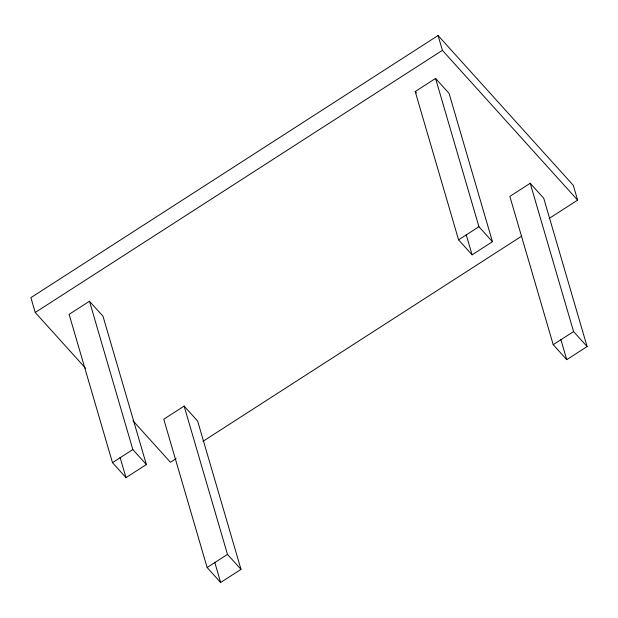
<?xml version="1.0" encoding="UTF-8"?>
<svg xmlns="http://www.w3.org/2000/svg" width="618" height="618" viewBox="0 0 618 618"><rect width="100%" height="100%" fill="white"/><g stroke="black" fill="none" stroke-linecap="round" stroke-linejoin="round"><path stroke-width="0.93" d="M549.224 218.401L577.614 200.124L573.272 185.3L438.069 35.512L30.9 297.652L35.234 312.484L85.701 368.382M35.234 312.484L442.403 50.344L438.069 35.512M89.471 301.252L69.116 314.353L112.484 462.658L126.002 477.637L146.366 464.527L102.997 316.231L89.471 301.252L132.839 449.556L146.366 464.527M415.203 91.534L435.566 78.432L449.085 93.411L492.453 241.715L472.098 254.817L458.571 239.838L415.203 91.534L416.493 92.963M184.118 406.096L163.762 419.205L207.13 567.509L220.649 582.488L241.012 569.379L197.644 421.074L184.118 406.096L227.486 554.4L241.012 569.379M530.213 183.276L509.85 196.385L553.218 344.689L566.745 359.668L587.1 346.559L543.732 198.254L530.213 183.276L573.581 331.58L587.1 346.559M112.484 462.658L132.839 449.556M458.571 239.838L478.935 226.736L435.566 78.432M176.122 458.61L170.444 462.264L132.924 420.704M202.889 441.383L521.646 236.161M207.13 567.509L227.486 554.4M553.218 344.689L573.581 331.58M442.403 50.344L577.614 200.124M478.935 226.736L492.453 241.715M560.82 339.398L566.745 359.668M466.165 234.554L472.098 254.817M214.724 562.218L220.649 582.488M120.077 457.374L126.002 477.637"/></g></svg>
